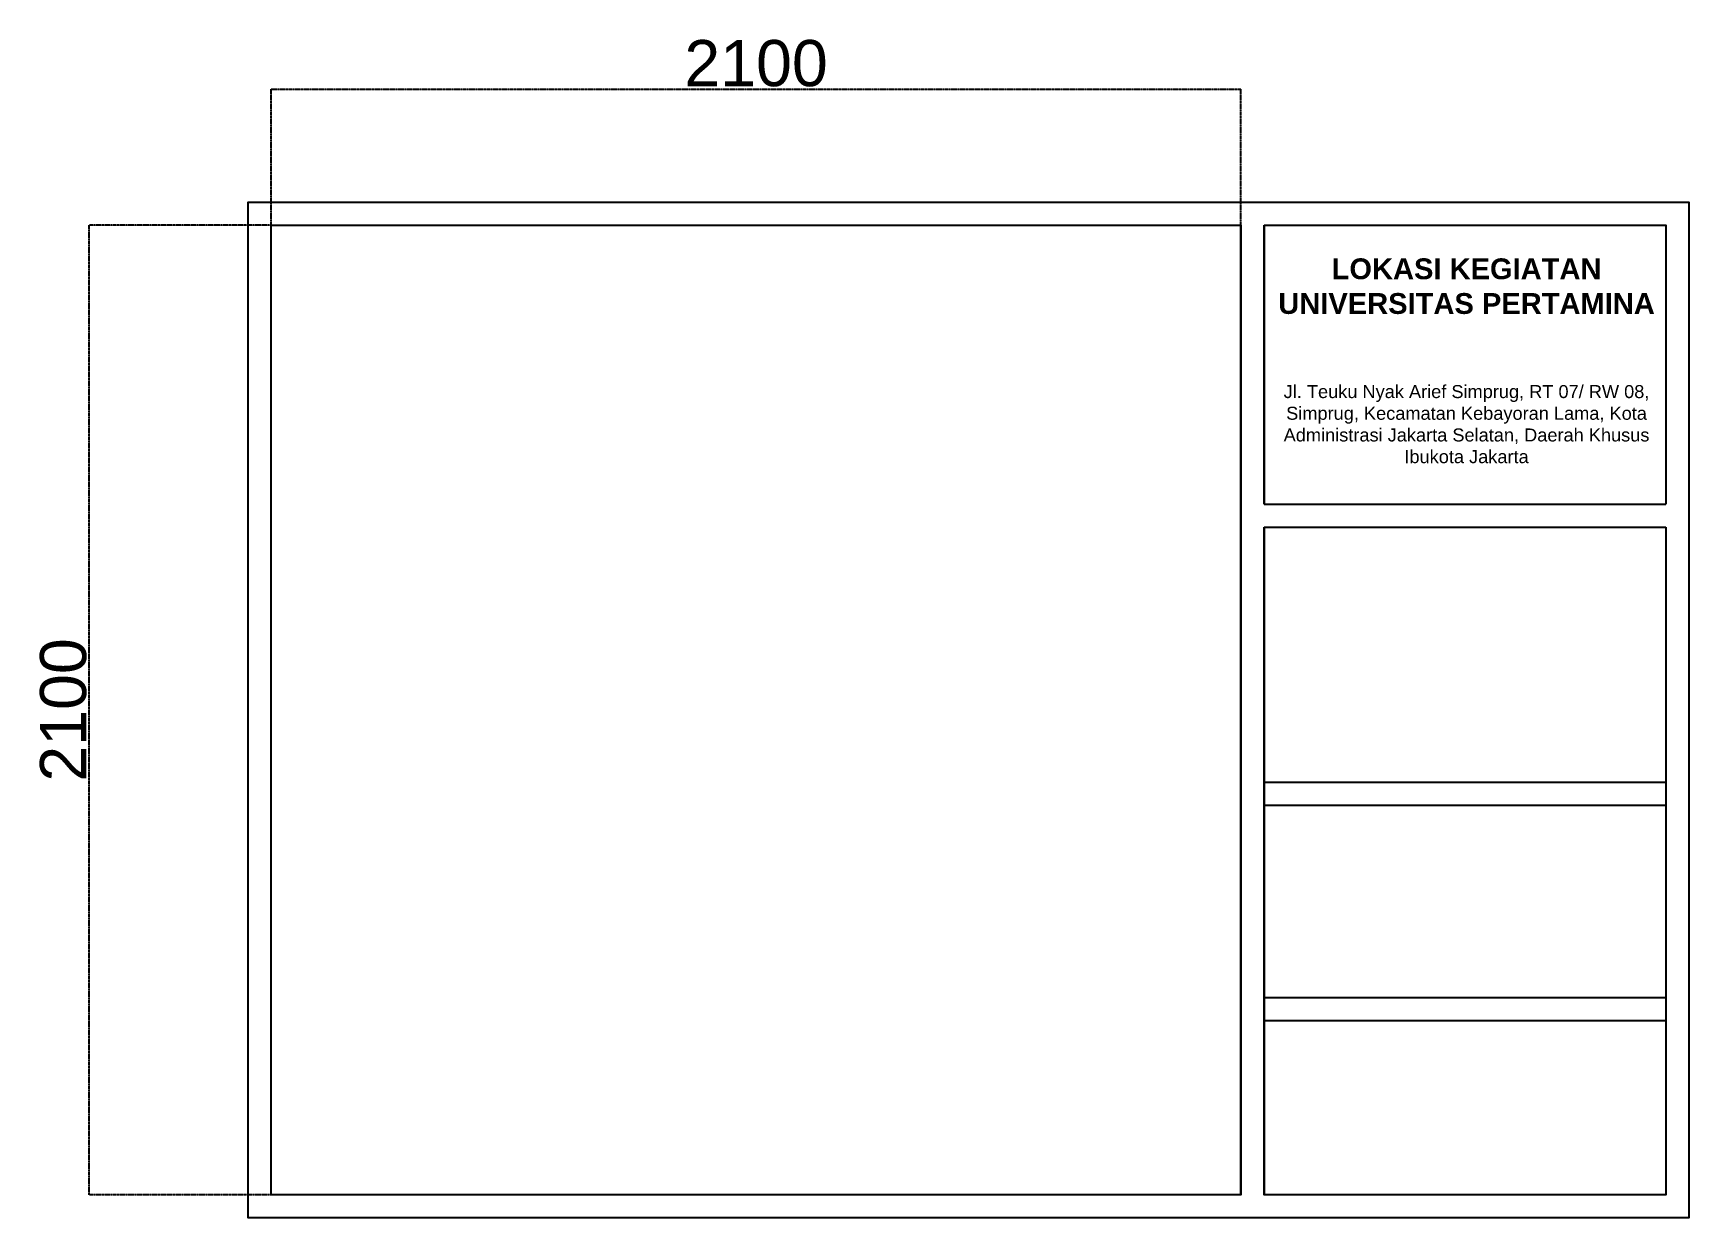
# Model space of a CAD drawing. Header units: millimetres. Extents: x -889 to 42531, y -18266 to 4189.
# Drawn here: x 5991 to 9576, y -10421 to -7855 of the extents above; entities that cross this region are included whole.
import ezdxf

# ---------------------------------------------------------------- set-up
doc = ezdxf.new("R2010")
doc.units = ezdxf.units.MM
doc.header["$MEASUREMENT"] = 0
doc.linetypes.add('PHANTOM2', pattern=[1.25, 0.625, -0.125, 0.125, -0.125, 0.125, -0.125])
doc.styles.get("Standard").update_dxf_attribs({"font": 'arial.ttf'})
doc.dimstyles.get("Standard").update_dxf_attribs({"dimtxt": 100, "dimasz": 0.18, "dimexe": 0, "dimexo": 0.1, "dimgap": 5, "dimtad": 1, "dimdec": 0, "dimzin": 0, "dimdsep": 46, "dimtxsty": 'Standard', "dimcen": 0.09, "dimclrd": 1, "dimclre": 1, "dimadec": 0, "dimazin": 0, "dimtfac": 1, "dimtdec": 0, "dimtofl": 0, "dimtmove": 0, "dimatfit": 3, "dimfxl": 1, "dimtolj": 1, "dimtzin": 0, "dimlwd": -1, "dimarcsym": 0})

# ---------------------------------------------------------------- blocks, each defined once
blk = doc.blocks.new('*D5')
at = {"color": 1, "linetype": 'PHANTOM2', "lineweight": -2, "transparency": 16777216}
for p, q in [((6506.2, -8270.9), (6506.2, -7976.8)), ((8606.2, -8270.9), (8606.2, -7976.8))]:
    blk.add_line(p, q, dxfattribs=at)
at = {"color": 1, "linetype": 'PHANTOM2', "transparency": 16777216}
blk.add_line((6506.4, -7976.8), (8606, -7976.8), dxfattribs=at)
at = {"color": 1, "transparency": 16777216}
for points in [[(6506.4, -7976.8), (6506.4, -7976.9), (6506.2, -7976.8)], [(8606, -7976.8), (8606, -7976.9), (8606.2, -7976.8)]]:
    blk.add_solid(points, dxfattribs=at)
at = {"layer": 'Defpoints', "color": 0, "transparency": 16777216}
for p in [(8606.2, -7976.8), (6506.2, -8271), (8606.2, -8271)]:
    blk.add_point(p, dxfattribs=at)
at = {"color": 0, "transparency": 16777216, "insert": (7556.2, -7920.8), "char_height": 100, "attachment_point": 5}
blk.add_mtext('\\A1;2100', dxfattribs=at)
blk = doc.blocks.new('*D6')
at = {"color": 1, "linetype": 'PHANTOM2', "lineweight": -2, "transparency": 16777216}
for p, q in [((6506.1, -8271), (6112.4, -8271)), ((6506.1, -10371), (6112.4, -10371))]:
    blk.add_line(p, q, dxfattribs=at)
at = {"color": 1, "linetype": 'PHANTOM2', "transparency": 16777216}
blk.add_line((6112.4, -10370.8), (6112.4, -8271.2), dxfattribs=at)
at = {"color": 1, "transparency": 16777216}
for points in [[(6112.4, -8271.2), (6112.4, -8271.2), (6112.4, -8271)], [(6112.4, -10370.8), (6112.4, -10370.8), (6112.4, -10371)]]:
    blk.add_solid(points, dxfattribs=at)
at = {"layer": 'Defpoints', "color": 0, "transparency": 16777216}
for p in [(6112.4, -8271), (6506.2, -8271), (6506.2, -10371)]:
    blk.add_point(p, dxfattribs=at)
at = {"color": 0, "transparency": 16777216, "insert": (6056.3, -9321), "char_height": 100, "attachment_point": 5, "rotation": 90}
blk.add_mtext('\\A1;2100', dxfattribs=at)

msp = doc.modelspace()

# ---------------------------------------------------------------- linework, layer by layer
for points in [[(8656.2, -10421), (6456.2, -10421), (6456.2, -8221), (8656.2, -8221)], [(8606.2, -8221), (9576.2, -8221), (9576.2, -10421), (8606.2, -10421)], [(6506.2, -8271), (8606.2, -8271), (8606.2, -10371), (6506.2, -10371), (6506.2, -8271)], [(8606.2, -10371), (8606.2, -8271)], [(8656.2, -8271), (9526.2, -8271), (9526.2, -8875.2)], [(8656.2, -8271), (8656.2, -8875.2)], [(8656.2, -8875.2), (8656.2, -8271)], [(8656.2, -8875.2), (9526.2, -8875.2)], [(8656.2, -8925.2), (9526.2, -8925.2)], [(9526.2, -8925.2), (9526.2, -10371), (8656.2, -10371), (8656.2, -8925.2)], [(8656.2, -8925.2), (8656.2, -10371)], [(8656.2, -9477.2), (9526.2, -9477.2)], [(8656.2, -9527.2), (9526.2, -9527.2)], [(8656.2, -9943.7), (9526.2, -9943.7)], [(8656.2, -9993.7), (9526.2, -9993.7)]]:
    msp.add_lwpolyline(points)

# ---------------------------------------------------------------- texts
at = {"insert": (8688.3, -8343), "char_height": 37.2053, "attachment_point": 1}
msp.add_mtext_dynamic_manual_height_columns('\\pxqc;{\\fArial|b1|i0|c0|p34;\\H1.212x;LOKASI KEGIATAN\\H1.25x; \\P\\H0.8x;UNIVERSITAS PERTAMINA\\P\\fArial|b0|i0|c0|p34;\\H0.82508x;\\P\\P\\H0.7575x;Jl. Teuku Nyak Arief Simprug, RT 07/ RW 08, Simprug, Kecamatan Kebayoran Lama, Kota Administrasi Jakarta Selatan, Daerah Khusus Ibukota Jakarta}', width=812.8, gutter_width=186, heights=[0], dxfattribs=at)

# ---------------------------------------------------------------- dimensions: what is measured, and where the dimension line sits
dim = msp.add_linear_dim(base=(8606.2, -7976.8), p1=(6506.2, -8271), p2=(8606.2, -8271), dimstyle='Standard')
dim.commit()
dim.dimension.update_dxf_attribs({"geometry": '*D5', "text_midpoint": (7556.2, -7920.8)})
dim = msp.add_linear_dim(base=(6112.4, -8271), p1=(6506.2, -10371), p2=(6506.2, -8271), angle=90, dimstyle='Standard')
dim.commit()
dim.dimension.update_dxf_attribs({"geometry": '*D6', "text_midpoint": (6056.3, -9321)})

doc.saveas('drawing.dxf')
